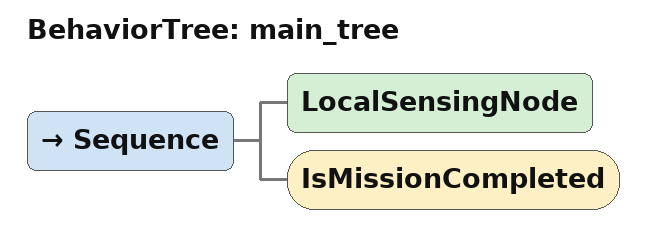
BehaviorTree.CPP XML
<?xml version="1.0" encoding="UTF-8"?>
<root BTCPP_format="4">
  <BehaviorTree ID="main_tree">
    <Sequence>
      <LocalSensingNode/>
      <IsMissionCompleted/>
    </Sequence>
  </BehaviorTree>

</root>
